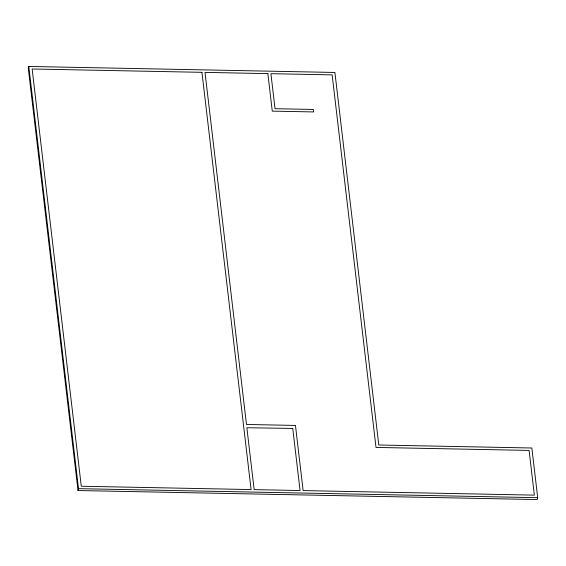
<?xml version="1.0" encoding="UTF-8"?>
<svg xmlns="http://www.w3.org/2000/svg" width="566" height="566" viewBox="0 0 566 566"><rect width="100%" height="100%" fill="white"/><g stroke="black" fill="none" stroke-linecap="round" stroke-linejoin="round"><path stroke-width="0.85" d="M28.788 66.448L28.3 68.323L78.023 490.531L537.212 499.552L537.7 497.677L531.849 448.003L378.788 444.996L334.909 72.462L28.788 66.448L78.511 488.656L78.023 490.531M78.511 488.656L537.7 497.677M292.756 428.441L246.861 427.733L254.155 489.625L300.072 490.531L292.756 428.441M201.949 72.328L32.142 68.995L81.278 486.236L251.092 489.569L201.949 72.328M267.852 73.622L205.012 72.384L246.479 424.472L295.459 425.434L303.135 490.588L534.346 495.13L529.083 450.423L376.015 447.423L332.143 74.882L270.916 73.679L275.041 108.7L313.309 109.45L313.599 111.934L272.274 111.127L267.852 73.622"/></g></svg>
